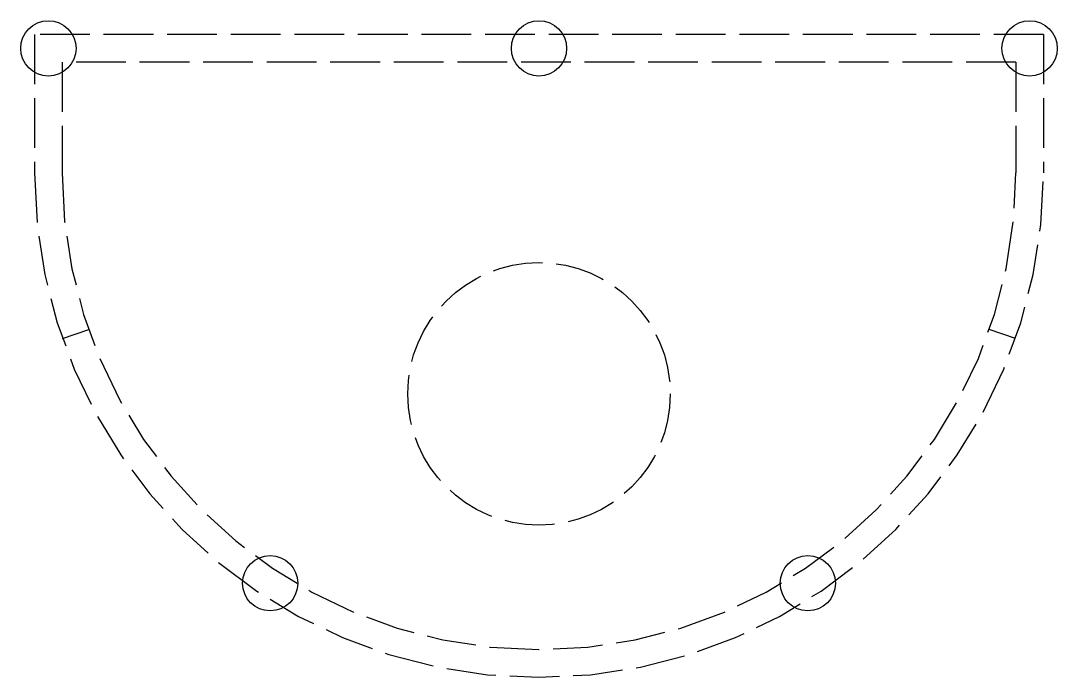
# Model space of a CAD drawing. Header units: metres. Extents: x -109 to 591, y -5 to 592.
# Drawn here: x 476.63 to 484.13, y -2.66 to 2.09 of the extents above; entities that cross this region are included whole.
import ezdxf

# ---------------------------------------------------------------- set-up
doc = ezdxf.new("R2010")
doc.units = ezdxf.units.M
doc.header["$LTSCALE"] = 0.03
doc.linetypes.add('ACAD_ISO02W100', pattern=[15, 12, -3])
doc.layers.add('Muro bajo', color=7, linetype='Continuous', lineweight=30)
doc.layers.add('Proyeccion', color=8, linetype='ACAD_ISO02W100')

msp = doc.modelspace()

# ---------------------------------------------------------------- linework, layer by layer
at = {"layer": 'Muro bajo'}
for centre in [(476.8334, 1.8909), (480.3834, 1.8909), (483.9334, 1.8909), (478.4382, -1.9787), (482.3286, -1.9787)]:
    msp.add_circle(centre, 0.2, dxfattribs=at)
at = {"layer": 'Proyeccion'}
for p, q in [((484.0334, 1.9909), (476.7334, 1.9909)), ((476.7334, 1.9909), (476.7334, 0.9909)), ((484.0334, 1.9909), (484.0334, 0.9909)), ((483.8334, 1.7909), (476.9334, 1.7909)), ((476.9334, 1.7909), (476.9334, 0.9909)), ((483.8334, 1.7909), (483.8334, 0.9909)), ((476.9363, -0.2091), (477.1252, -0.1433)), ((483.8305, -0.2091), (483.6416, -0.1433))]:
    msp.add_line(p, q, dxfattribs=at)
msp.add_circle((480.3834, -0.6091), 0.95, dxfattribs=at)
for radius in [3.65, 3.45]:
    msp.add_arc((480.3834, 0.9909), radius, 180, 360, dxfattribs=at)

doc.saveas('drawing.dxf')
